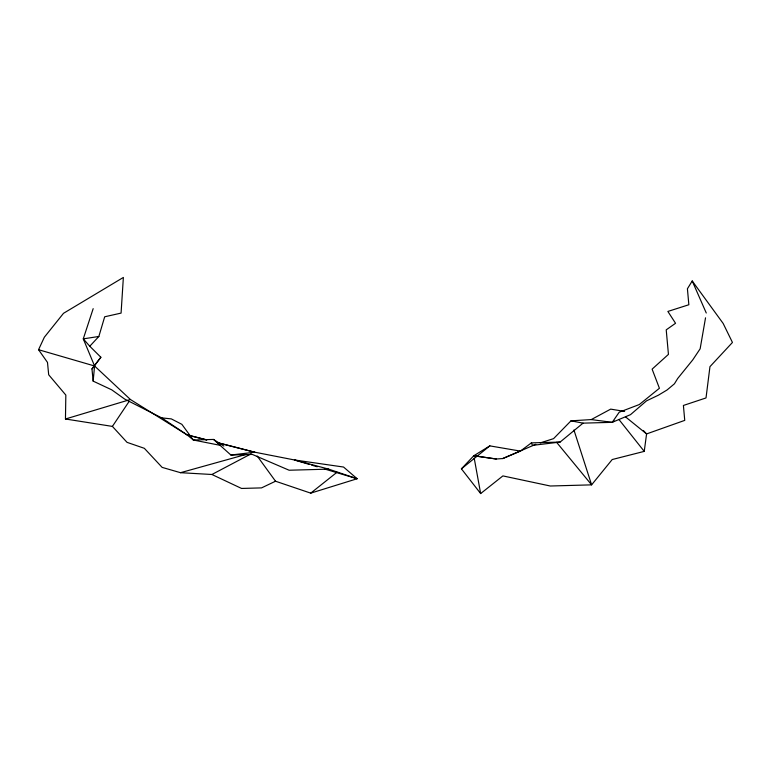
<?xml version="1.0" encoding="UTF-8"?>
<svg xmlns="http://www.w3.org/2000/svg" width="771" height="771" viewBox="0 0 771 771"><rect width="100%" height="100%" fill="white"/><g stroke="black" fill="none" stroke-linecap="round" stroke-linejoin="round"><path stroke-width="1.16" d="M217.268 442.612L254.363 452.114L294.387 459.95L343.558 467.043L357.146 478.743L310.732 493.141L275.526 481.22L261.542 487.889L241.554 488.448L211.909 474.493L180.51 472.69L162.141 467.39L144.341 448.317L127.042 442.352L112.402 426.402L65.458 419L65.834 395.07L48.689 374.773L47.494 362.418L38.55 349.706L44.342 337.235L63.511 313.305L123.37 277.435L121.076 313.103L104.683 316.785L98.852 336.474L89.773 346.237L100.866 357.243L91.971 368.933L93.156 381.125L111.766 389.847L124.671 399.079L161.688 417.872L187.122 434.892L193.328 440.01L220.323 445.359M93.156 381.125L94.582 365.994L83.278 338.864L93.175 308.651M705.532 317.816L700.145 348.8L692.753 359.884L677.69 378.494L674.432 383.804L667.021 390.01L658.453 395.157L646.493 400.872L630.514 414.653L612.222 422.335L583.049 423.144L560.103 442.072L531.392 442.872L520.415 451.102L489.836 445.879L473.78 455.757L461.415 468.835L480.651 493.565L502.894 475.909L550.292 486.009L591.608 484.853L612.203 459.535L644.238 451.382L646.58 433.928L643.38 430.497M625.609 416.947L646.58 433.928L684.744 420.378L683.405 405.459L706.014 397.942L709.956 366.659L732.45 342.459L723.159 323.454L692.223 280.972L687.414 288.768L688.85 304.747L667.869 311.445L675.55 323.28L666.221 329.853L668.438 354.381L652.112 369.145L659.417 388.266L639.323 404.534L619.209 412.206L612.222 422.335L591.27 419.578L570.983 420.841L553.578 438.641L540.24 442.891M112.402 426.402L129.075 401.489M91.971 368.933L100.866 357.243M461.415 468.835L489.836 445.879M310.732 493.141L336.994 472.257M612.222 422.335L614.034 420.899M591.27 419.578L610.699 409.122L624.616 411.415M211.909 474.493L251.182 453.791M496.264 459.005L473.78 455.757L496.264 459.005L502.75 458.552L535.797 444.308M502.75 458.552L520.415 451.102M65.458 419L130.415 399.503L187.122 434.892L206.83 439.942M180.51 472.69L246.286 454.36M98.852 336.474L83.278 338.864L89.773 346.237M161.688 417.872L171.316 418.894L181.86 424.329L193.328 440.01L213.528 439.441L230.895 455.035L254.796 452.201M560.103 442.072L532.462 445.368L531.392 442.872M230.895 455.035L252.339 454.427L289.125 470.233L328.658 469.125L357.146 478.743L325.198 469.173M570.983 420.841L583.049 423.144M187.122 434.892L206.638 439.855M216.969 442.487L254.363 452.114M328.658 469.125L294.387 459.95L309.219 464.393M38.55 349.706L94.582 365.994L130.415 399.503M311.503 465.077L317.209 466.783M213.528 439.441L223.85 446.062M556.623 442.342L591.608 484.853L573.932 429.987M618.901 419.453L644.238 451.382M257.186 455.998L275.526 481.22M692.223 280.972L706.265 313.007M474.204 458.128L480.651 493.565"/></g></svg>
